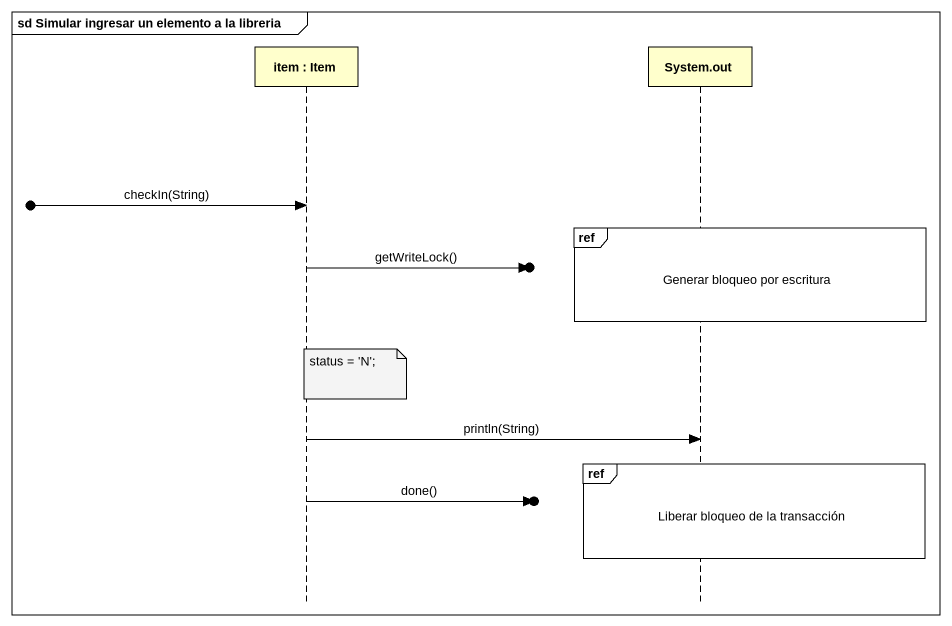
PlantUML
@startuml
mainframe sd Simular ingresar un elemento a la libreria
hide footbox
participant "item : Item" as item
participant "System.out" as System_out

[o-> item : checkIn(String)
ref over System_out : Generar bloqueo por escritura
item ->o] : getWriteLock()
note over item : status = 'N';
item -> System_out : println(String)
ref over System_out : Liberar bloqueo de la transacción
item ->o] : done()
@enduml
